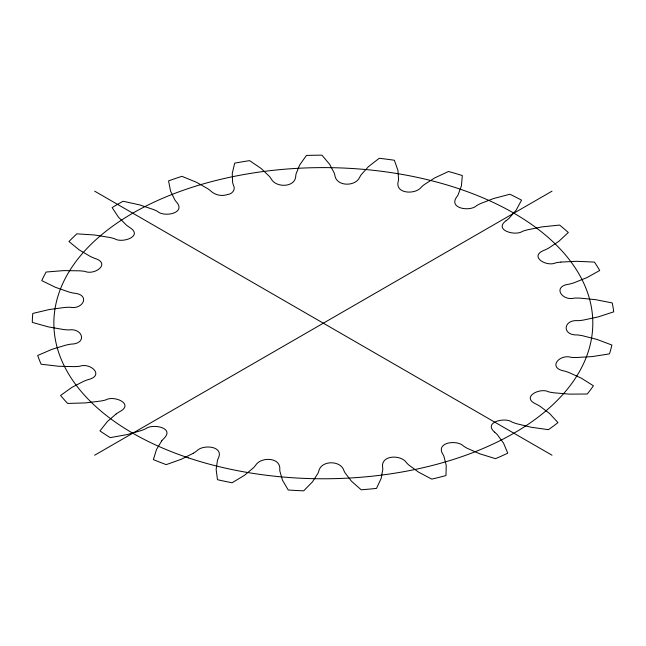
<?xml version="1.0" encoding="UTF-8"?>
<svg xmlns="http://www.w3.org/2000/svg" width="646" height="646" viewBox="0 0 646 646"><rect width="100%" height="100%" fill="white"/><g stroke="black" fill="none" stroke-linecap="round" stroke-linejoin="round"><path stroke-width="0.97" d="M161.726 440.847L156.51 449.454L153.385 459.597A291.031 168.025 0 0 0 166.224 464.627L181.397 459.217L193.348 453.25M506.149 220.641C493.148 230.146 515.524 236.363 522.469 231.333A47.626 27.495 0 0 1 527.12 229.895L542.026 226.883L559.589 225.074A291.031 168.025 0 0 1 568.31 232.487L558.943 241.249L548.599 248.145A47.626 27.495 0 0 1 544.578 250.115C528.178 256.228 546.581 267.315 555.778 262.809A47.626 27.495 0 0 1 560.898 262.09M116.127 413.949L107.365 421.539L99.968 430.906A291.031 168.025 0 0 0 110.232 437.633L127.262 434.564L141.409 430.502A47.626 27.495 0 0 0 145.713 428.742C151.98 423.453 174.791 427.442 164.221 438.158A47.626 27.495 0 0 0 161.734 440.847M94.671 455.204L551.991 191.176M227.642 194.527C231.938 194.147 235.984 189.706 233.545 185.459A47.626 27.495 0 0 1 232.617 182.463L232.261 173.346L234.716 163.139A291.031 168.025 0 0 1 249.614 160.644L261.154 168.501L269.325 176.31A47.626 27.495 0 0 1 271.328 179.12C275.979 187.663 294.342 187.72 295.69 176.899A47.626 27.495 0 0 1 296.086 173.863L299.663 164.972L306.438 155.444A291.031 168.025 0 0 1 321.95 155.169L329.743 164.431L334.289 173.168A47.626 27.495 0 0 1 335.016 176.18C337.22 186.629 355.357 186.557 359.572 177.521A47.626 27.495 0 0 1 361.267 174.638L368.559 166.547L379.226 158.294A291.031 168.025 0 0 1 394.367 160.248L397.928 170.342L398.566 179.451A47.626 27.495 0 0 1 397.968 182.479C396.038 194.066 415.628 194.543 421.184 187.308A47.626 27.495 0 0 1 424.059 184.756L434.613 177.965L448.502 171.497A291.031 168.025 0 0 1 462.326 175.567L461.422 185.854L458.119 194.769A47.626 27.495 0 0 1 456.238 197.619C449.035 208.747 470.425 211.783 476.643 205.622A47.626 27.495 0 0 1 480.527 203.571L493.673 198.508L509.904 194.236A291.031 168.025 0 0 1 521.548 200.155L516.243 209.99L509.201 218.162A47.626 27.495 0 0 1 506.157 220.641M227.012 194.688C221.497 196.416 215.134 195.076 210.895 191.119A47.626 27.495 0 0 0 207.746 188.68L196.473 182.285L181.914 176.334A291.031 168.025 0 0 0 168.558 180.896L170.576 191.127L174.84 199.913A47.626 27.495 0 0 0 177.028 202.683C185.604 213.382 163.939 217.419 157.535 211.412A47.626 27.495 0 0 0 153.433 209.506L139.762 204.927L123.095 201.253A291.031 168.025 0 0 0 112.129 207.584L118.484 217.209L126.406 225.107A47.626 27.495 0 0 0 129.717 227.473C143.783 236.226 121.981 243.655 114.6 238.729A47.626 27.495 0 0 0 109.796 237.47L94.591 234.999L76.866 233.836A291.031 168.025 0 0 0 68.969 241.547L79.272 249.954L90.343 256.462A47.626 27.495 0 0 0 94.566 258.279C111.435 263.415 94.72 275.656 84.771 271.352A47.626 27.495 0 0 0 79.579 270.819L63.784 270.609L46.116 272.031A291.031 168.025 0 0 0 41.788 280.63L55.394 287.292L68.92 292.008A47.626 27.495 0 0 0 73.797 293.163C90.666 294.277 83.358 310.007 69.938 307.23A47.626 27.495 0 0 0 64.681 307.464L49.29 309.531L32.785 313.439A291.031 168.025 0 0 0 32.3 322.394L48.345 326.892L63.478 329.517A47.626 27.495 0 0 0 68.702 329.936C82.995 327.756 87.444 343.93 71.028 344.116A47.626 27.495 0 0 0 66.029 345.093L52.019 349.308L37.718 355.462A291.031 168.025 0 0 0 41.102 364.207L58.576 366.258L74.371 366.629A47.626 27.495 0 0 0 79.611 366.282C90.367 362.245 105.104 375.544 87.969 379.686A47.626 27.495 0 0 0 83.552 381.35L71.787 387.439L60.587 395.457A291.031 168.025 0 0 0 67.628 403.435L85.45 402.918L100.897 401.013A47.626 27.495 0 0 0 105.831 399.922C113.736 395.102 134.675 403.758 119.696 411.704A47.626 27.495 0 0 0 116.135 413.949M560.898 262.082L576.644 261.307L594.433 262.082A291.031 168.025 0 0 1 599.69 270.504L586.834 277.651L573.85 282.851A47.626 27.495 0 0 1 569.11 284.175C551.959 286.275 561.963 301.359 574.488 298.081A47.626 27.495 0 0 1 579.761 298.113L595.346 299.623L612.238 302.926A291.031 168.025 0 0 1 613.7 311.84L598.172 316.92L583.354 320.085A47.626 27.495 0 0 1 578.194 320.691C563.086 319.205 561.592 335.613 577.411 334.927A47.626 27.495 0 0 1 582.506 335.726L596.952 339.416L611.891 345.045A291.031 168.025 0 0 1 609.469 353.887L592.245 356.576L576.523 357.521A47.626 27.495 0 0 1 571.258 357.367C559.63 353.661 547.146 367.921 564.378 371.038A47.626 27.495 0 0 1 568.965 372.54L581.368 378.193L593.416 385.791A291.031 168.025 0 0 1 587.254 394.012L569.417 394.133L553.784 392.792A47.626 27.495 0 0 1 548.753 391.888C540.242 387.204 520.426 397.088 536.188 404.146A47.626 27.495 0 0 1 539.991 406.261L549.568 413.513L557.966 422.597A291.031 168.025 0 0 1 548.454 429.679L531.125 427.24L516.566 423.695A47.626 27.495 0 0 1 512.076 422.096C505.511 416.936 482.804 422.008 494.634 432.166M94.671 191.176L551.991 455.204M494.642 432.166A47.626 27.495 0 0 1 497.404 434.758L503.549 443.156L507.772 453.169A291.031 168.025 0 0 1 495.514 458.66L479.776 453.807L467.203 448.284A47.626 27.495 0 0 1 463.545 446.087C457.497 439.732 436.486 441.912 442.308 453.339A47.626 27.495 0 0 1 443.875 456.246L446.216 465.265L445.99 475.561A291.031 168.025 0 0 1 431.754 479.122L418.6 472.161L408.797 465.007A47.626 27.495 0 0 1 406.205 462.358C400.883 454.719 381.786 454.905 382.513 466.331A47.626 27.495 0 0 1 382.779 469.376L381.156 478.444L376.505 488.392A291.031 168.025 0 0 1 361.179 489.789L351.432 481.165L345.029 472.824A47.626 27.495 0 0 1 343.648 469.884C340.006 460.364 321.999 460.348 318.995 470.328A47.626 27.495 0 0 1 317.945 473.316L312.462 481.868L303.677 490.831A291.031 168.025 0 0 1 288.229 489.991L282.504 480.236L279.888 471.241A47.626 27.495 0 0 1 279.823 468.197C279.484 457.029 260.782 457.021 255.751 465.088A47.626 27.495 0 0 1 253.442 467.825L244.454 475.327L232.084 482.748A291.031 168.025 0 0 1 217.484 479.712L216.144 469.44L217.484 460.348A47.626 27.495 0 0 1 218.728 457.392C223.258 445.797 202.658 444.327 196.747 450.924A47.626 27.495 0 0 1 193.34 453.25M188.592 457.925A269.479 155.581 0 0 0 592.81 323.194A269.479 155.581 0 0 0 188.592 188.454A269.479 155.581 0 0 0 188.592 457.925"/></g></svg>
